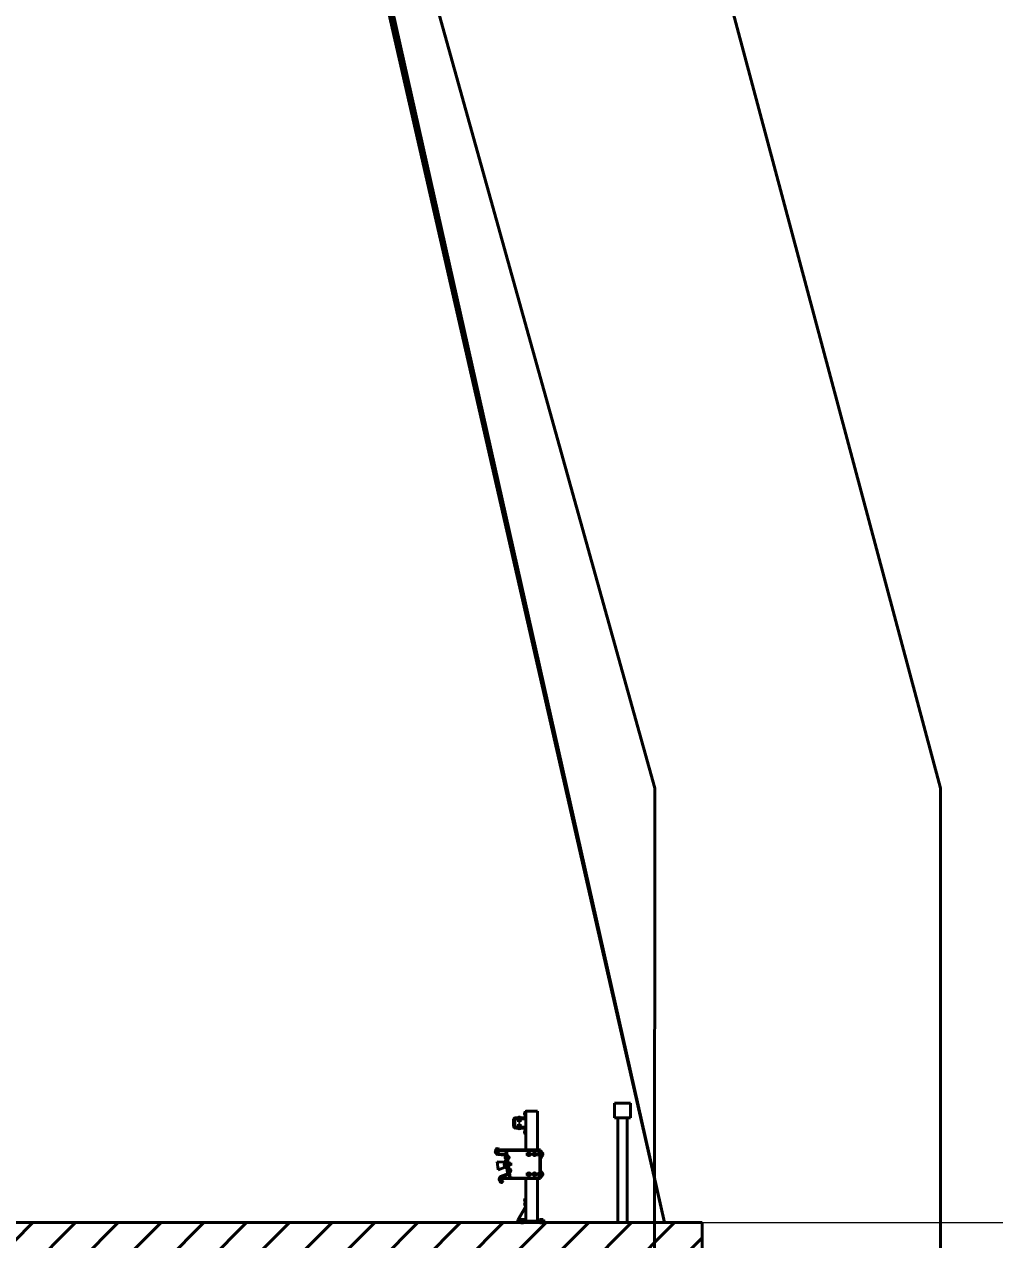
# Model space of a CAD drawing. Header units: millimetres. Extents: x 82 to 1107, y 39 to 638.
# Drawn here: x 1067.49 to 1077.68, y 305.15 to 317.9 of the extents above; entities that cross this region are included whole.
import ezdxf

# ---------------------------------------------------------------- set-up
doc = ezdxf.new("R2010")
doc.units = ezdxf.units.MM
doc.layers.add('dim', color=4, linetype='Continuous', lineweight=25)
doc.layers.add('elevation', color=250, linetype='Continuous', lineweight=40)
doc.styles.add('text-razm', font='simplex.shx', dxfattribs={"width": 0.6, "oblique": 15})
doc.dimstyles.new('razm-001', dxfattribs={"dimtxt": 3, "dimasz": 2.5, "dimexe": 1, "dimexo": 0, "dimgap": 1, "dimtad": 1, "dimdec": 0, "dimlfac": 100, "dimzin": 1, "dimtxsty": 'text-razm', "dimcen": 2.5, "dimclrd": 256, "dimclre": 256, "dimclrt": 7, "dimaunit": 1, "dimadec": 0, "dimazin": 2, "dimtfac": 1, "dimtdec": 0, "dimtmove": 0, "dimatfit": 3, "dimfxl": 1, "dimlwd": 20, "dimlwe": 20, "dimarcsym": 0})

# ---------------------------------------------------------------- blocks, each defined once
blk = doc.blocks.new('*D8')
at = {"layer": 'Defpoints', "color": 0, "transparency": 16777216}
for p in [(1062.304, 365.222), (1097.869, 365.222), (1075.687, 270.731)]:
    blk.add_point(p, dxfattribs=at)
at = {"layer": 'dim', "lineweight": 20, "transparency": 16777216}
for p, q in [((1062.304, 365.222), (1098.869, 365.222)), ((1097.869, 273.231), (1097.869, 362.722)), ((1075.687, 270.731), (1098.869, 270.731))]:
    blk.add_line(p, q, dxfattribs=at)
at = {"layer": 'dim', "transparency": 16777216}
for points in [[(1097.453, 362.722), (1098.286, 362.722), (1097.869, 365.222)], [(1097.453, 273.231), (1098.286, 273.231), (1097.869, 270.731)]]:
    blk.add_solid(points, dxfattribs=at)
at = {"layer": 'dim', "color": 7, "transparency": 16777216, "insert": (1095.369, 317.977), "char_height": 3, "attachment_point": 5, "rotation": 90, "style": 'text-razm'}
blk.add_mtext('10754', dxfattribs=at)
blk = doc.blocks.new('*D10')
at = {"layer": 'Defpoints', "color": 0, "transparency": 16777216}
for p in [(1067.669, 305.326), (1082.764, 305.326), (1067.73, 302.827)]:
    blk.add_point(p, dxfattribs=at)
at = {"layer": 'dim', "lineweight": 20, "transparency": 16777216}
for p, q in [((1082.764, 307.826), (1082.764, 317.519)), ((1067.669, 305.326), (1083.764, 305.326)), ((1082.764, 302.827), (1082.764, 305.326)), ((1067.73, 302.827), (1083.764, 302.827)), ((1082.764, 300.327), (1082.764, 297.827))]:
    blk.add_line(p, q, dxfattribs=at)
at = {"layer": 'dim', "transparency": 16777216}
for points in [[(1082.347, 307.826), (1083.18, 307.826), (1082.764, 305.326)], [(1082.347, 300.327), (1083.18, 300.327), (1082.764, 302.827)]]:
    blk.add_solid(points, dxfattribs=at)
at = {"layer": 'dim', "color": 7, "transparency": 16777216, "insert": (1080.264, 313.923), "char_height": 3, "attachment_point": 5, "rotation": 90, "style": 'text-razm'}
blk.add_mtext('250', dxfattribs=at)

msp = doc.modelspace()

# ---------------------------------------------------------------- hatches: boundary and pattern name
at = {"layer": 'elevation'}
h = msp.add_hatch(dxfattribs=at)
h.set_pattern_fill('ANSI31', color=256, scale=0.1)
h.set_pattern_definition([(45, (-4142.40534, 468.6736), (-0.224506403, 0.224506403), [])])
edge = h.paths.add_edge_path()
edge.add_arc((1059.837, 303.323), 0.2, 270, 359.9985)
edge.add_line((1060.037, 303.323), (1060.037, 304.723))
edge.add_arc((1059.837, 304.723), 0.2, 359.9985, 449.9985)
edge.add_line((1059.837, 304.923), (1056.617, 304.923))
edge.add_arc((1056.617, 304.723), 0.2, 89.9985, 179.9985)
edge.add_line((1056.417, 304.723), (1056.417, 303.323))
edge.add_arc((1056.617, 303.323), 0.2, 179.9985, 270)
edge.add_line((1056.617, 303.123), (1059.837, 303.123))
edge = h.paths.add_edge_path()
edge.add_arc((1055.917, 304.723), 0.2, 359.9985, 449.9985)
edge.add_line((1055.917, 304.923), (1053.117, 304.923))
edge.add_arc((1053.117, 304.723), 0.2, 89.9985, 179.9985)
edge.add_line((1052.917, 304.723), (1052.917, 303.323))
edge.add_arc((1053.117, 303.323), 0.2, 179.9985, 270)
edge.add_line((1053.117, 303.123), (1055.917, 303.123))
edge.add_arc((1055.917, 303.323), 0.2, 270, 359.9985)
edge.add_line((1056.117, 303.323), (1056.117, 304.723))
edge = h.paths.add_edge_path()
edge.add_arc((1047.217, 304.824), 0.1, 89.9985, 180)
edge.add_line((1047.117, 304.824), (1047.117, 304.639))
edge.add_arc((1047.217, 304.639), 0.1, 180, 254.0211)
edge.add_line((1047.19, 304.543), (1052.014, 303.161))
edge.add_arc((1052.289, 304.123), 1, 254.0211, 270.0176)
edge.add_line((1052.289, 303.123), (1052.417, 303.123))
edge.add_arc((1052.417, 303.323), 0.2, 270.0176, 359.9985)
edge.add_line((1052.617, 303.323), (1052.617, 304.724))
edge.add_arc((1052.417, 304.724), 0.2, 359.9985, 449.9985)
edge.add_line((1052.417, 304.924), (1047.217, 304.924))
edge = h.paths.add_edge_path()
edge.add_arc((1060.537, 304.723), 0.2, 89.9985, 179.9985)
edge.add_line((1060.337, 304.723), (1060.337, 303.323))
edge.add_arc((1060.537, 303.323), 0.2, 179.9985, 270.0754)
edge.add_line((1060.538, 303.123), (1063.758, 303.127))
edge.add_arc((1063.758, 303.327), 0.2, 270.0754, 359.9985)
edge.add_line((1063.958, 303.327), (1063.958, 304.723))
edge.add_arc((1063.758, 304.723), 0.2, 359.9985, 449.9985)
edge.add_line((1063.758, 304.923), (1060.537, 304.923))
edge = h.paths.add_edge_path()
edge.add_arc((1067.258, 303.327), 0.2, 270, 359.9985)
edge.add_line((1067.458, 303.327), (1067.458, 304.728))
edge.add_arc((1067.258, 304.728), 0.2, 359.9985, 449.9985)
edge.add_line((1067.258, 304.928), (1064.458, 304.928))
edge.add_arc((1064.458, 304.728), 0.2, 89.9985, 179.9985)
edge.add_line((1064.258, 304.728), (1064.258, 303.327))
edge.add_arc((1064.458, 303.327), 0.2, 179.9985, 270)
edge.add_line((1064.458, 303.127), (1067.258, 303.127))
edge = h.paths.add_edge_path()
edge.add_arc((1067.958, 304.728), 0.2, 89.9501, 179.9985)
edge.add_line((1067.758, 304.728), (1067.758, 303.327))
edge.add_arc((1067.958, 303.327), 0.2, 179.9985, 270.0153)
edge.add_line((1067.958, 303.127), (1068.103, 303.127))
edge.add_arc((1068.102, 304.127), 1, 270.0176, 285.9789)
edge.add_line((1068.378, 303.166), (1073.185, 304.543))
edge.add_arc((1073.157, 304.639), 0.1, 285.9789, 360)
edge.add_line((1073.257, 304.639), (1073.257, 304.823))
edge.add_arc((1073.157, 304.823), 0.1, 360, 449.9985)
edge.add_line((1073.157, 304.923), (1067.958, 304.928))
edge = h.paths.add_edge_path()
edge.add_arc((1046.268, 304.983), 0.5, 180, 235.291)
edge.add_line((1045.983, 304.572), (1049.534, 303.559))
edge.add_line((1049.534, 303.559), (1052.102, 302.824))
edge.add_line((1052.102, 302.824), (1060.187, 302.824))
edge.add_line((1060.187, 302.824), (1060.187, 305.324))
edge.add_line((1060.187, 305.324), (1048.887, 305.324))
edge.add_line((1048.887, 305.324), (1045.768, 305.324))
edge.add_line((1045.768, 305.324), (1045.768, 304.983))
edge = h.paths.add_edge_path()
edge.add_arc((1074.107, 304.984), 0.5, 304.7068, 360)
edge.add_line((1074.607, 304.984), (1074.607, 305.324))
edge.add_line((1074.607, 305.324), (1071.487, 305.324))
edge.add_line((1071.487, 305.324), (1060.187, 305.324))
edge.add_line((1060.187, 305.324), (1060.187, 302.825))
edge.add_line((1060.187, 302.825), (1068.285, 302.828))
edge.add_line((1068.285, 302.828), (1070.84, 303.559))
edge.add_line((1070.84, 303.559), (1074.392, 304.573))

# ---------------------------------------------------------------- linework, layer by layer
for p, q in [((1062.304, 365.222), (1077.11, 309.886)), ((1061.187, 356.305), (1074.11, 309.886)), ((1074.11, 309.886), (1074.109, 302.446)), ((1077.11, 309.886), (1077.11, 301.59)), ((1073.687, 306.577), (1073.857, 306.577)), ((1073.687, 306.424), (1073.687, 306.577)), ((1073.857, 306.577), (1073.857, 306.424)), ((1072.689, 306.438), (1072.689, 306.407)), ((1072.689, 306.437), (1072.689, 306.389)), ((1072.736, 306.468), (1072.766, 306.468)), ((1072.75, 306.483), (1072.75, 306.454)), ((1072.75, 306.483), (1072.751, 306.483)), ((1072.75, 306.454), (1072.751, 306.454)), ((1072.751, 306.491), (1072.756, 306.491)), ((1072.751, 306.491), (1072.751, 306.429)), ((1072.751, 306.483), (1072.751, 306.454)), ((1072.756, 306.491), (1072.756, 306.429)), ((1072.756, 306.476), (1072.759, 306.476)), ((1072.756, 306.46), (1072.759, 306.46)), ((1072.756, 306.455), (1072.759, 306.455)), ((1072.756, 306.428), (1072.756, 306.455)), ((1072.759, 306.493), (1072.88, 306.493)), ((1072.759, 306.493), (1072.759, 306.087)), ((1072.759, 306.428), (1072.759, 306.455)), ((1072.88, 306.493), (1072.88, 306.087)), ((1072.629, 306.405), (1072.629, 306.336)), ((1072.634, 306.405), (1072.634, 306.336)), ((1072.639, 306.341), (1072.639, 306.4)), ((1072.642, 306.341), (1072.642, 306.4)), ((1072.649, 306.424), (1072.746, 306.424)), ((1072.649, 306.42), (1072.746, 306.42)), ((1072.649, 306.321), (1072.746, 306.321)), ((1072.649, 306.317), (1072.746, 306.317)), ((1072.657, 306.418), (1072.746, 306.418)), ((1072.657, 306.415), (1072.746, 306.415)), ((1072.746, 306.326), (1072.657, 306.326)), ((1072.746, 306.323), (1072.657, 306.323)), ((1072.674, 306.413), (1072.704, 306.413)), ((1072.674, 306.413), (1072.674, 306.403)), ((1072.704, 306.403), (1072.674, 306.403)), ((1072.674, 306.338), (1072.704, 306.338)), ((1072.674, 306.338), (1072.674, 306.328)), ((1072.704, 306.328), (1072.674, 306.328)), ((1072.704, 306.426), (1072.675, 306.426)), ((1072.675, 306.426), (1072.675, 306.424)), ((1072.704, 306.424), (1072.675, 306.424)), ((1072.675, 306.317), (1072.704, 306.317)), ((1072.675, 306.315), (1072.675, 306.317)), ((1072.675, 306.315), (1072.704, 306.315)), ((1072.677, 306.401), (1072.701, 306.401)), ((1072.677, 306.34), (1072.701, 306.34)), ((1072.681, 306.42), (1072.681, 306.418)), ((1072.681, 306.413), (1072.681, 306.403)), ((1072.681, 306.413), (1072.681, 306.403)), ((1072.681, 306.401), (1072.681, 306.384)), ((1072.697, 306.384), (1072.681, 306.384)), ((1072.681, 306.357), (1072.697, 306.357)), ((1072.681, 306.34), (1072.681, 306.357)), ((1072.681, 306.338), (1072.681, 306.328)), ((1072.681, 306.328), (1072.681, 306.338)), ((1072.681, 306.321), (1072.681, 306.323)), ((1072.682, 306.401), (1072.682, 306.384)), ((1072.682, 306.34), (1072.682, 306.357)), ((1072.689, 306.304), (1072.689, 306.352)), ((1072.689, 306.34), (1072.689, 306.326)), ((1072.689, 306.335), (1072.689, 306.301)), ((1072.696, 306.401), (1072.696, 306.384)), ((1072.696, 306.34), (1072.696, 306.357)), ((1072.697, 306.42), (1072.697, 306.418)), ((1072.697, 306.413), (1072.697, 306.403)), ((1072.697, 306.413), (1072.697, 306.403)), ((1072.697, 306.401), (1072.697, 306.384)), ((1072.697, 306.34), (1072.697, 306.357)), ((1072.697, 306.338), (1072.697, 306.328)), ((1072.697, 306.328), (1072.697, 306.338)), ((1072.697, 306.321), (1072.697, 306.323)), ((1072.704, 306.426), (1072.704, 306.424)), ((1072.704, 306.413), (1072.704, 306.403)), ((1072.704, 306.338), (1072.704, 306.328)), ((1072.704, 306.315), (1072.704, 306.317)), ((1072.751, 306.312), (1072.751, 306.25)), ((1072.756, 306.286), (1072.756, 306.313)), ((1072.756, 306.312), (1072.756, 306.25)), ((1072.759, 306.286), (1072.759, 306.313)), ((1073.857, 306.424), (1073.687, 306.424)), ((1073.722, 305.324), (1073.722, 306.424)), ((1073.722, 306.424), (1073.822, 306.424)), ((1073.822, 305.324), (1073.822, 306.424)), ((1072.736, 306.273), (1072.764, 306.273)), ((1072.75, 306.287), (1072.75, 306.258)), ((1072.75, 306.287), (1072.751, 306.287)), ((1072.75, 306.258), (1072.751, 306.258)), ((1072.751, 306.287), (1072.751, 306.258)), ((1072.751, 306.25), (1072.756, 306.25)), ((1072.756, 306.286), (1072.759, 306.286)), ((1072.756, 306.281), (1072.759, 306.281)), ((1072.756, 306.265), (1072.759, 306.265)), ((1072.433, 306.067), (1072.479, 306.073)), ((1072.441, 306.083), (1072.443, 306.083)), ((1072.441, 306.083), (1072.445, 306.054)), ((1072.448, 306.049), (1072.442, 306.088)), ((1072.445, 306.054), (1072.447, 306.054)), ((1072.452, 306.05), (1072.446, 306.088)), ((1072.452, 306.051), (1072.447, 306.087)), ((1072.46, 306.104), (1072.45, 306.101)), ((1072.456, 306.05), (1072.45, 306.089)), ((1072.452, 306.096), (1072.468, 306.101)), ((1072.462, 306.1), (1072.452, 306.097)), ((1072.452, 306.087), (1072.91, 306.087)), ((1072.452, 306.087), (1072.452, 306.083)), ((1072.452, 306.083), (1072.91, 306.083)), ((1072.453, 306.093), (1072.469, 306.098)), ((1072.457, 306.055), (1072.453, 306.083)), ((1072.454, 306.078), (1072.464, 306.079)), ((1072.456, 306.062), (1072.466, 306.063)), ((1072.457, 306.055), (1072.467, 306.056)), ((1072.462, 306.1), (1072.46, 306.104)), ((1072.463, 306.083), (1072.467, 306.056)), ((1072.469, 306.06), (1072.465, 306.083)), ((1072.466, 306.08), (1072.474, 306.081)), ((1072.466, 306.079), (1072.474, 306.08)), ((1072.468, 306.101), (1072.469, 306.098)), ((1072.468, 306.065), (1072.476, 306.066)), ((1072.468, 306.064), (1072.476, 306.065)), ((1072.474, 306.081), (1072.476, 306.065)), ((1072.549, 306.077), (1072.553, 306.078)), ((1072.549, 306.077), (1072.589, 305.797)), ((1072.553, 306.078), (1072.593, 305.797)), ((1072.553, 306.077), (1072.563, 306.077)), ((1072.568, 306.083), (1072.568, 306.083)), ((1072.759, 306.092), (1072.759, 306.087)), ((1072.789, 306.065), (1072.789, 306.02)), ((1072.789, 306.063), (1072.789, 306.02)), ((1072.849, 306.065), (1072.849, 306.02)), ((1072.849, 306.063), (1072.849, 306.02)), ((1072.88, 306.092), (1072.88, 306.087)), ((1072.891, 306.083), (1072.891, 306.082)), ((1072.892, 306.03), (1072.892, 306.054)), ((1072.894, 306.027), (1072.894, 306.057)), ((1072.894, 306.057), (1072.904, 306.057)), ((1072.896, 306.077), (1072.91, 306.077)), ((1072.904, 306.057), (1072.904, 306.027)), ((1072.906, 306.077), (1072.906, 305.797)), ((1072.906, 306.03), (1072.906, 306.054)), ((1072.91, 306.087), (1072.91, 306.083)), ((1072.91, 306.087), (1072.91, 306.083)), ((1072.91, 306.077), (1072.91, 305.797)), ((1072.914, 306.082), (1072.911, 306.079)), ((1072.929, 306.057), (1072.929, 306.028)), ((1072.931, 306.057), (1072.929, 306.057)), ((1072.931, 306.057), (1072.931, 306.028)), ((1072.468, 305.88), (1072.456, 305.964)), ((1072.456, 305.964), (1072.535, 305.958)), ((1072.459, 306.047), (1072.538, 306.042)), ((1072.459, 306.044), (1072.538, 306.039)), ((1072.538, 306.038), (1072.459, 306.043)), ((1072.537, 306.034), (1072.459, 306.039)), ((1072.528, 305.931), (1072.576, 305.938)), ((1072.532, 305.932), (1072.596, 305.941)), ((1072.534, 305.947), (1072.538, 305.918)), ((1072.534, 305.947), (1072.536, 305.947)), ((1072.542, 305.908), (1072.535, 305.958)), ((1072.535, 305.958), (1072.535, 305.955)), ((1072.535, 305.958), (1072.538, 305.958)), ((1072.536, 305.947), (1072.54, 305.918)), ((1072.541, 305.933), (1072.537, 305.959)), ((1072.537, 305.933), (1072.541, 305.933)), ((1072.538, 305.953), (1072.544, 305.913)), ((1072.539, 305.948), (1072.543, 305.919)), ((1072.541, 306.003), (1072.582, 306.009)), ((1072.545, 305.934), (1072.541, 305.959)), ((1072.541, 305.933), (1072.545, 305.908)), ((1072.541, 305.933), (1072.545, 305.908)), ((1072.545, 305.934), (1072.542, 305.958)), ((1072.543, 306.003), (1072.584, 306.009)), ((1072.545, 305.971), (1072.547, 305.972)), ((1072.549, 305.934), (1072.545, 305.96)), ((1072.545, 305.934), (1072.548, 305.909)), ((1072.545, 305.934), (1072.549, 305.908)), ((1072.546, 306.018), (1072.547, 306.019)), ((1072.546, 306.018), (1072.55, 305.99)), ((1072.546, 305.967), (1072.548, 305.968)), ((1072.546, 305.968), (1072.548, 305.968)), ((1072.547, 306.019), (1072.549, 306.019)), ((1072.547, 306.019), (1072.552, 305.99)), ((1072.548, 305.964), (1072.55, 305.965)), ((1072.548, 305.942), (1072.568, 305.945)), ((1072.554, 305.985), (1072.549, 306.024)), ((1072.549, 305.934), (1072.553, 305.909)), ((1072.55, 305.99), (1072.552, 305.99)), ((1072.55, 305.942), (1072.568, 305.944)), ((1072.55, 305.943), (1072.552, 305.927)), ((1072.55, 305.926), (1072.57, 305.929)), ((1072.558, 305.985), (1072.552, 306.025)), ((1072.552, 305.99), (1072.553, 305.99)), ((1072.552, 305.928), (1072.57, 305.93)), ((1072.558, 305.986), (1072.553, 306.024)), ((1072.562, 305.986), (1072.557, 306.025)), ((1072.562, 305.986), (1072.557, 306.025)), ((1072.558, 305.986), (1072.558, 305.981)), ((1072.565, 305.994), (1072.561, 306.018)), ((1072.563, 306.021), (1072.573, 306.023)), ((1072.567, 305.992), (1072.563, 306.021)), ((1072.563, 306.006), (1072.577, 306.008)), ((1072.564, 306.014), (1072.574, 306.016)), ((1072.566, 305.998), (1072.576, 306)), ((1072.567, 305.992), (1072.577, 305.993)), ((1072.569, 305.937), (1072.613, 305.937)), ((1072.573, 306.023), (1072.577, 305.993)), ((1072.573, 305.953), (1072.583, 305.954)), ((1072.577, 305.923), (1072.573, 305.953)), ((1072.574, 305.946), (1072.584, 305.947)), ((1072.574, 305.946), (1072.58, 305.947)), ((1072.574, 305.946), (1072.58, 305.947)), ((1072.579, 305.996), (1072.575, 306.02)), ((1072.576, 306.016), (1072.58, 306.017)), ((1072.576, 306.015), (1072.58, 306.016)), ((1072.576, 305.93), (1072.586, 305.931)), ((1072.576, 305.93), (1072.582, 305.931)), ((1072.576, 305.93), (1072.582, 305.931)), ((1072.578, 306.001), (1072.582, 306.002)), ((1072.578, 306), (1072.582, 306.001)), ((1072.58, 306.017), (1072.582, 306.001)), ((1072.583, 305.954), (1072.587, 305.924)), ((1072.588, 305.928), (1072.585, 305.952)), ((1072.586, 305.948), (1072.595, 305.949)), ((1072.586, 305.947), (1072.595, 305.948)), ((1072.588, 305.933), (1072.597, 305.934)), ((1072.588, 305.932), (1072.598, 305.933)), ((1072.595, 305.949), (1072.598, 305.933)), ((1072.759, 306.042), (1072.88, 306.042)), ((1072.889, 306.05), (1072.889, 306.034)), ((1072.906, 306.05), (1072.889, 306.05)), ((1072.892, 306.049), (1072.889, 306.049)), ((1072.892, 306.035), (1072.889, 306.035)), ((1072.906, 306.034), (1072.889, 306.034)), ((1072.894, 306.05), (1072.904, 306.05)), ((1072.942, 306.042), (1072.894, 306.042)), ((1072.894, 306.034), (1072.904, 306.034)), ((1072.894, 306.027), (1072.904, 306.027)), ((1072.903, 306.042), (1072.94, 306.042)), ((1072.924, 306.05), (1072.91, 306.05)), ((1072.919, 306.049), (1072.91, 306.049)), ((1072.919, 306.035), (1072.91, 306.035)), ((1072.924, 306.034), (1072.91, 306.034)), ((1072.914, 306.002), (1072.911, 306.006)), ((1072.919, 306.05), (1072.919, 306.034)), ((1072.929, 306.05), (1072.929, 306.05)), ((1072.929, 306.034), (1072.929, 306.034)), ((1072.931, 306.028), (1072.929, 306.028)), ((1072.468, 305.88), (1072.542, 305.908)), ((1072.565, 305.835), (1072.491, 305.809)), ((1072.567, 305.832), (1072.493, 305.805)), ((1072.493, 305.804), (1072.567, 305.831)), ((1072.494, 305.802), (1072.568, 305.828)), ((1072.538, 305.918), (1072.54, 305.918)), ((1072.545, 305.908), (1072.542, 305.908)), ((1072.555, 305.897), (1072.557, 305.897)), ((1072.556, 305.905), (1072.558, 305.905)), ((1072.556, 305.902), (1072.557, 305.902)), ((1072.556, 305.901), (1072.558, 305.901)), ((1072.56, 305.866), (1072.602, 305.872)), ((1072.562, 305.866), (1072.603, 305.872)), ((1072.565, 305.881), (1072.567, 305.882)), ((1072.565, 305.881), (1072.569, 305.853)), ((1072.567, 305.882), (1072.568, 305.882)), ((1072.567, 305.882), (1072.571, 305.853)), ((1072.568, 305.887), (1072.573, 305.848)), ((1072.568, 305.882), (1072.573, 305.853)), ((1072.569, 305.853), (1072.571, 305.853)), ((1072.571, 305.853), (1072.573, 305.853)), ((1072.572, 305.888), (1072.577, 305.848)), ((1072.572, 305.888), (1072.577, 305.849)), ((1072.576, 305.888), (1072.581, 305.85)), ((1072.576, 305.888), (1072.581, 305.85)), ((1072.577, 305.923), (1072.587, 305.924)), ((1072.577, 305.849), (1072.577, 305.845)), ((1072.584, 305.857), (1072.581, 305.881)), ((1072.582, 305.884), (1072.592, 305.886)), ((1072.586, 305.855), (1072.582, 305.884)), ((1072.583, 305.877), (1072.593, 305.879)), ((1072.586, 305.862), (1072.595, 305.863)), ((1072.586, 305.855), (1072.596, 305.856)), ((1072.592, 305.886), (1072.596, 305.856)), ((1072.598, 305.859), (1072.595, 305.883)), ((1072.595, 305.879), (1072.599, 305.88)), ((1072.595, 305.878), (1072.599, 305.879)), ((1072.597, 305.864), (1072.601, 305.865)), ((1072.597, 305.863), (1072.601, 305.864)), ((1072.599, 305.88), (1072.601, 305.864)), ((1072.759, 305.832), (1072.88, 305.832)), ((1072.789, 305.852), (1072.789, 305.811)), ((1072.849, 305.852), (1072.849, 305.811)), ((1072.888, 305.84), (1072.888, 305.824)), ((1072.906, 305.84), (1072.888, 305.84)), ((1072.892, 305.839), (1072.888, 305.839)), ((1072.892, 305.825), (1072.888, 305.825)), ((1072.906, 305.824), (1072.888, 305.824)), ((1072.892, 305.82), (1072.892, 305.844)), ((1072.941, 305.832), (1072.893, 305.832)), ((1072.894, 305.817), (1072.894, 305.847)), ((1072.894, 305.847), (1072.904, 305.847)), ((1072.894, 305.84), (1072.904, 305.84)), ((1072.894, 305.824), (1072.904, 305.824)), ((1072.894, 305.817), (1072.904, 305.817)), ((1072.902, 305.832), (1072.939, 305.832)), ((1072.904, 305.847), (1072.904, 305.817)), ((1072.906, 305.82), (1072.906, 305.844)), ((1072.913, 305.872), (1072.91, 305.869)), ((1072.923, 305.84), (1072.91, 305.84)), ((1072.918, 305.839), (1072.91, 305.839)), ((1072.918, 305.825), (1072.91, 305.825)), ((1072.923, 305.824), (1072.91, 305.824)), ((1072.918, 305.84), (1072.918, 305.824)), ((1072.929, 305.84), (1072.928, 305.84)), ((1072.929, 305.824), (1072.928, 305.824)), ((1072.929, 305.846), (1072.929, 305.817)), ((1072.93, 305.846), (1072.929, 305.846)), ((1072.93, 305.817), (1072.929, 305.817)), ((1072.93, 305.846), (1072.93, 305.817)), ((1072.474, 305.775), (1072.52, 305.781)), ((1072.482, 305.791), (1072.484, 305.791)), ((1072.482, 305.791), (1072.486, 305.762)), ((1072.483, 305.796), (1072.489, 305.758)), ((1072.486, 305.762), (1072.488, 305.762)), ((1072.487, 305.796), (1072.493, 305.759)), ((1072.491, 305.797), (1072.497, 305.759)), ((1072.493, 305.758), (1072.493, 305.759)), ((1072.494, 305.793), (1072.504, 305.794)), ((1072.495, 305.788), (1072.494, 305.793)), ((1072.494, 305.778), (1072.508, 305.78)), ((1072.495, 305.791), (1072.91, 305.791)), ((1072.495, 305.791), (1072.495, 305.787)), ((1072.495, 305.787), (1072.91, 305.787)), ((1072.495, 305.786), (1072.5, 305.787)), ((1072.495, 305.786), (1072.5, 305.787)), ((1072.498, 305.763), (1072.495, 305.787)), ((1072.497, 305.77), (1072.507, 305.772)), ((1072.497, 305.77), (1072.507, 305.772)), ((1072.498, 305.763), (1072.508, 305.765)), ((1072.5, 305.752), (1072.517, 305.752)), ((1072.511, 305.751), (1072.5, 305.751)), ((1072.511, 305.747), (1072.5, 305.747)), ((1072.501, 305.755), (1072.517, 305.755)), ((1072.504, 305.794), (1072.504, 305.791)), ((1072.505, 305.787), (1072.508, 305.765)), ((1072.506, 305.791), (1072.506, 305.792)), ((1072.507, 305.787), (1072.507, 305.787)), ((1072.51, 305.768), (1072.507, 305.787)), ((1072.509, 305.773), (1072.517, 305.774)), ((1072.509, 305.772), (1072.517, 305.773)), ((1072.511, 305.751), (1072.511, 305.747)), ((1072.515, 305.786), (1072.517, 305.773)), ((1072.517, 305.752), (1072.517, 305.755)), ((1072.589, 305.797), (1072.605, 305.797)), ((1072.589, 305.797), (1072.593, 305.797)), ((1072.61, 305.793), (1072.61, 305.791)), ((1072.759, 305.787), (1072.759, 305.338)), ((1072.759, 305.763), (1072.759, 305.497)), ((1072.88, 305.787), (1072.88, 305.338)), ((1072.891, 305.792), (1072.891, 305.791)), ((1072.896, 305.797), (1072.91, 305.797)), ((1072.913, 305.792), (1072.91, 305.795)), ((1072.91, 305.791), (1072.91, 305.787)), ((1072.743, 305.559), (1072.761, 305.559)), ((1072.751, 305.573), (1072.753, 305.573)), ((1072.751, 305.573), (1072.751, 305.544)), ((1072.751, 305.559), (1072.762, 305.559)), ((1072.751, 305.544), (1072.753, 305.544)), ((1072.753, 305.579), (1072.753, 305.498)), ((1072.753, 305.579), (1072.756, 305.579)), ((1072.753, 305.573), (1072.753, 305.544)), ((1072.756, 305.579), (1072.756, 305.498)), ((1072.756, 305.579), (1072.759, 305.579)), ((1072.756, 305.579), (1072.756, 305.498)), ((1072.759, 305.579), (1072.759, 305.498)), ((1072.673, 305.354), (1072.756, 305.498)), ((1072.68, 305.356), (1072.761, 305.496)), ((1072.741, 305.518), (1072.759, 305.518)), ((1072.749, 305.518), (1072.76, 305.518)), ((1072.751, 305.533), (1072.753, 305.533)), ((1072.751, 305.533), (1072.751, 305.504)), ((1072.751, 305.504), (1072.753, 305.504)), ((1072.752, 305.518), (1072.763, 305.518)), ((1072.753, 305.533), (1072.753, 305.504)), ((1072.753, 305.498), (1072.756, 305.498)), ((1072.756, 305.498), (1072.755, 305.497)), ((1072.756, 305.498), (1072.761, 305.496)), ((1072.759, 305.498), (1072.758, 305.497)), ((1072.759, 305.494), (1072.759, 305.338)), ((1060.487, 305.324), (1071.657, 305.324)), ((1071.957, 305.324), (1071.657, 305.324)), ((1071.957, 305.324), (1072.957, 305.324)), ((1072.673, 305.354), (1072.673, 305.33)), ((1072.673, 305.354), (1072.676, 305.354)), ((1072.676, 305.354), (1072.68, 305.356)), ((1072.676, 305.354), (1072.676, 305.33)), ((1072.679, 305.328), (1072.679, 305.338)), ((1072.679, 305.338), (1072.96, 305.338)), ((1072.96, 305.328), (1072.679, 305.328)), ((1072.679, 305.327), (1072.96, 305.327)), ((1072.679, 305.324), (1072.96, 305.324)), ((1072.699, 305.356), (1072.699, 305.338)), ((1072.699, 305.356), (1072.739, 305.356)), ((1072.707, 305.356), (1072.707, 305.338)), ((1072.719, 305.356), (1072.719, 305.307)), ((1072.719, 305.338), (1072.719, 305.314)), ((1072.731, 305.356), (1072.731, 305.338)), ((1072.739, 305.356), (1072.739, 305.338)), ((1072.9, 305.356), (1072.9, 305.338)), ((1072.9, 305.356), (1072.94, 305.356)), ((1072.908, 305.356), (1072.908, 305.338)), ((1072.92, 305.356), (1072.92, 305.307)), ((1072.92, 305.338), (1072.92, 305.314)), ((1072.932, 305.356), (1072.932, 305.338)), ((1072.94, 305.356), (1072.94, 305.338)), ((1072.957, 305.324), (1073.257, 305.324)), ((1072.96, 305.328), (1072.96, 305.338)), ((1072.96, 305.327), (1072.96, 305.324)), ((1073.257, 305.324), (1074.607, 305.324)), ((1074.607, 305.324), (1074.607, 304.984))]:
    msp.add_line(p, q, dxfattribs=at)
at = {"layer": 'elevation', "color": 18, "true_color": 0x000000}
for p, q in [((1061.226, 363.222), (1074.212, 305.324)), ((1061.61, 361.292), (1074.212, 305.324)), ((1074.212, 305.324), (1062.071, 359.222)), ((1062.493, 357.222), (1074.212, 305.324)), ((1074.212, 305.324), (1062.911, 355.245)), ((1074.212, 305.324), (1063.332, 353.251)), ((1063.761, 351.222), (1074.212, 305.324))]:
    msp.add_line(p, q, dxfattribs=at)
at = {"layer": 'elevation'}
for centre in [(1072.789, 306.042), (1072.849, 306.042), (1072.789, 305.832), (1072.849, 305.832)]:
    msp.add_circle(centre, 0.015, dxfattribs=at)
for centre, radius, start, end in [((1072.763, 306.468), 0.02, 133.5312, 226.4688), ((1072.649, 306.405), 0.0195, 90, 180), ((1072.649, 306.336), 0.0195, 180, 270), ((1072.649, 306.405), 0.015, 90, 180), ((1072.649, 306.336), 0.015, 180, 270), ((1072.657, 306.4), 0.018, 90, 180), ((1072.657, 306.341), 0.018, 180, 270), ((1072.657, 306.4), 0.015, 90, 180), ((1072.657, 306.341), 0.015, 180, 270), ((1072.678, 306.411), 0.00404, 29.7449, 150.2551), ((1072.678, 306.405), 0.00404, 209.7449, 330.2551), ((1072.678, 306.336), 0.00404, 29.7449, 150.2551), ((1072.678, 306.33), 0.00404, 209.7449, 330.2551), ((1072.689, 306.412), 0.02, 43.5312, 136.4688), ((1072.689, 306.329), 0.02, 223.5312, 316.4688), ((1072.689, 306.398), 0.017, 61.9275, 118.0725), ((1072.689, 306.418), 0.017, 241.9275, 298.0725), ((1072.689, 306.323), 0.017, 61.9275, 118.0725), ((1072.689, 306.343), 0.017, 241.9275, 298.0725), ((1072.701, 306.411), 0.00404, 29.7449, 150.2551), ((1072.701, 306.405), 0.00404, 209.7449, 330.2551), ((1072.701, 306.336), 0.00404, 29.7449, 150.2551), ((1072.701, 306.33), 0.00404, 209.7449, 330.2551), ((1072.746, 306.429), 0.00501, 270, 0), ((1072.746, 306.429), 0.00952, 270, 0), ((1072.746, 306.428), 0.01, 270, 0), ((1072.746, 306.428), 0.013, 270, 0), ((1072.746, 306.313), 0.013, 0, 90), ((1072.746, 306.313), 0.01, 0, 90), ((1072.746, 306.312), 0.00952, 0, 90), ((1072.746, 306.312), 0.00501, 0, 90), ((1072.763, 306.273), 0.02, 133.5312, 226.4688), ((1072.457, 306.07), 0.02, 141.5312, 234.4688), ((1072.454, 306.089), 0.012, 109.3099, 188), ((1072.454, 306.089), 0.00802, 109.3099, 188), ((1072.454, 306.088), 0.00802, 107.8658, 188), ((1072.454, 306.089), 0.00401, 107.8658, 188), ((1072.455, 306.082), 0.00404, 152.739, 248.2551), ((1072.47, 306.072), 0.017, 159.9275, 216.0725), ((1072.459, 306.059), 0.00404, 127.7449, 248.2551), ((1072.461, 306.082), 0.00404, 307.7449, 14.5306), ((1072.45, 306.069), 0.017, 339.9275, 36.0725), ((1072.465, 306.06), 0.00404, 307.7449, 68.2551), ((1072.563, 306.082), 0.00501, 270, 8.185), ((1072.896, 306.082), 0.00501, 180, 270), ((1072.896, 306.054), 0.00404, 119.7449, 240.2551), ((1072.902, 306.054), 0.00404, 299.7449, 60.2551), ((1072.869, 306.042), 0.0555, 318.5904, 41.4096), ((1072.869, 306.042), 0.0601, 318.5904, 41.4096), ((1072.917, 306.042), 0.02, 313.5312, 46.4688), ((1072.46, 306.051), 0.012, 188, 266.2317), ((1072.46, 306.052), 0.00802, 188, 266.2317), ((1072.46, 306.051), 0.00802, 188, 266.2317), ((1072.46, 306.051), 0.00401, 188, 266.2317), ((1072.55, 305.934), 0.02, 141.5312, 234.4688), ((1072.537, 306.022), 0.012, 8, 86.2317), ((1072.549, 305.96), 0.012, 112.0362, 188), ((1072.537, 306.022), 0.02, 8, 86.2317), ((1072.537, 306.023), 0.016, 8, 86.2317), ((1072.537, 306.022), 0.016, 8, 86.2317), ((1072.561, 306.006), 0.02, 141.5312, 234.4688), ((1072.549, 305.96), 0.00802, 112.0362, 188), ((1072.549, 305.959), 0.00802, 112.0362, 188), ((1072.549, 305.96), 0.00401, 112.0362, 188), ((1072.542, 305.983), 0.012, 292.0362, 8), ((1072.542, 305.983), 0.016, 292.0362, 8), ((1072.542, 305.982), 0.016, 292.0362, 8), ((1072.542, 305.983), 0.02, 292.0362, 8), ((1072.566, 306.018), 0.00404, 127.7449, 248.2551), ((1072.58, 306.009), 0.017, 159.9275, 216.0725), ((1072.569, 305.995), 0.00404, 127.7449, 248.2551), ((1072.575, 305.95), 0.00404, 127.7449, 248.2551), ((1072.571, 306.019), 0.00404, 307.7449, 68.2551), ((1072.59, 305.94), 0.017, 159.9275, 216.0725), ((1072.56, 306.006), 0.017, 339.9275, 36.0725), ((1072.578, 305.927), 0.00404, 127.7449, 248.2551), ((1072.575, 305.996), 0.00404, 307.7449, 68.2551), ((1072.581, 305.95), 0.00404, 307.7449, 68.2551), ((1072.57, 305.937), 0.017, 339.9275, 36.0725), ((1072.584, 305.928), 0.00404, 307.7449, 68.2551), ((1072.909, 306.042), 0.017, 151.9275, 208.0725), ((1072.896, 306.031), 0.00404, 119.7449, 240.2551), ((1072.889, 306.042), 0.017, 331.9275, 28.0725), ((1072.902, 306.031), 0.00404, 299.7449, 60.2551), ((1072.495, 305.797), 0.012, 109.7683, 188), ((1072.495, 305.797), 0.00802, 109.7683, 188), ((1072.495, 305.797), 0.00802, 109.7683, 188), ((1072.495, 305.798), 0.00401, 109.7683, 188), ((1072.557, 305.909), 0.012, 188, 263.9638), ((1072.556, 305.91), 0.00802, 188, 263.9638), ((1072.557, 305.909), 0.00802, 188, 263.9638), ((1072.557, 305.909), 0.00401, 188, 263.9638), ((1072.556, 305.886), 0.016, 8, 83.9638), ((1072.556, 305.885), 0.012, 8, 83.9638), ((1072.556, 305.885), 0.02, 8, 83.9638), ((1072.556, 305.885), 0.016, 8, 83.9638), ((1072.581, 305.869), 0.02, 141.5312, 234.4688), ((1072.561, 305.847), 0.012, 289.7683, 8), ((1072.561, 305.847), 0.016, 289.7683, 8), ((1072.561, 305.846), 0.016, 289.7683, 8), ((1072.561, 305.847), 0.02, 289.7683, 8), ((1072.585, 305.881), 0.00404, 127.7449, 248.2551), ((1072.599, 305.872), 0.017, 159.9275, 216.0725), ((1072.588, 305.858), 0.00404, 127.7449, 248.2551), ((1072.591, 305.882), 0.00404, 307.7449, 68.2551), ((1072.579, 305.869), 0.017, 339.9275, 36.0725), ((1072.594, 305.859), 0.00404, 307.7449, 68.2551), ((1072.896, 305.843), 0.00404, 119.7449, 240.2551), ((1072.909, 305.832), 0.017, 151.9275, 208.0725), ((1072.896, 305.82), 0.00404, 119.7449, 240.2551), ((1072.902, 305.843), 0.00404, 299.7449, 60.2551), ((1072.889, 305.832), 0.017, 331.9275, 28.0725), ((1072.902, 305.82), 0.00404, 299.7449, 60.2551), ((1072.868, 305.832), 0.0555, 318.5904, 41.4096), ((1072.868, 305.832), 0.0601, 318.5904, 41.4096), ((1072.916, 305.832), 0.02, 313.5312, 46.4688), ((1072.498, 305.778), 0.02, 141.5312, 234.4688), ((1072.501, 305.759), 0.012, 188, 266.6901), ((1072.496, 305.79), 0.00404, 127.7449, 248.2551), ((1072.501, 305.76), 0.00802, 188, 268.1342), ((1072.501, 305.759), 0.00802, 188, 266.6901), ((1072.511, 305.78), 0.017, 159.9275, 216.0725), ((1072.5, 305.767), 0.00404, 127.7449, 248.2551), ((1072.501, 305.759), 0.00401, 188, 268.1342), ((1072.502, 305.791), 0.00404, 2.1355, 68.2551), ((1072.491, 305.777), 0.017, 339.9275, 33.3571), ((1072.506, 305.768), 0.00404, 307.7449, 68.2551), ((1072.605, 305.792), 0.00501, 8.185, 90), ((1072.896, 305.792), 0.00501, 90, 180), ((1072.765, 305.559), 0.02, 133.5312, 226.4688), ((1072.765, 305.518), 0.02, 133.5312, 226.4688), ((1072.679, 305.33), 0.00601, 180, 270), ((1072.679, 305.33), 0.00301, 180, 270)]:
    msp.add_arc(centre, radius, start, end, dxfattribs=at)

# ---------------------------------------------------------------- dimensions: what is measured, and where the dimension line sits
at = {"layer": 'dim'}
for base, p1, p2, text, picture, middle in [((1097.869, 365.222), (1075.687, 270.731), (1062.304, 365.222), '10754', '*D8', (1095.369, 317.977)), ((1082.764, 305.326), (1067.73, 302.827), (1067.669, 305.326), '250', '*D10', (1080.264, 313.923))]:
    dim = msp.add_linear_dim(base=base, p1=p1, p2=p2, angle=90, text=text, dimstyle='razm-001', override={"dimrnd": 5}, dxfattribs=at)
    dim.commit()
    dim.dimension.update_dxf_attribs({"geometry": picture, "text_midpoint": middle})

doc.saveas('drawing.dxf')
